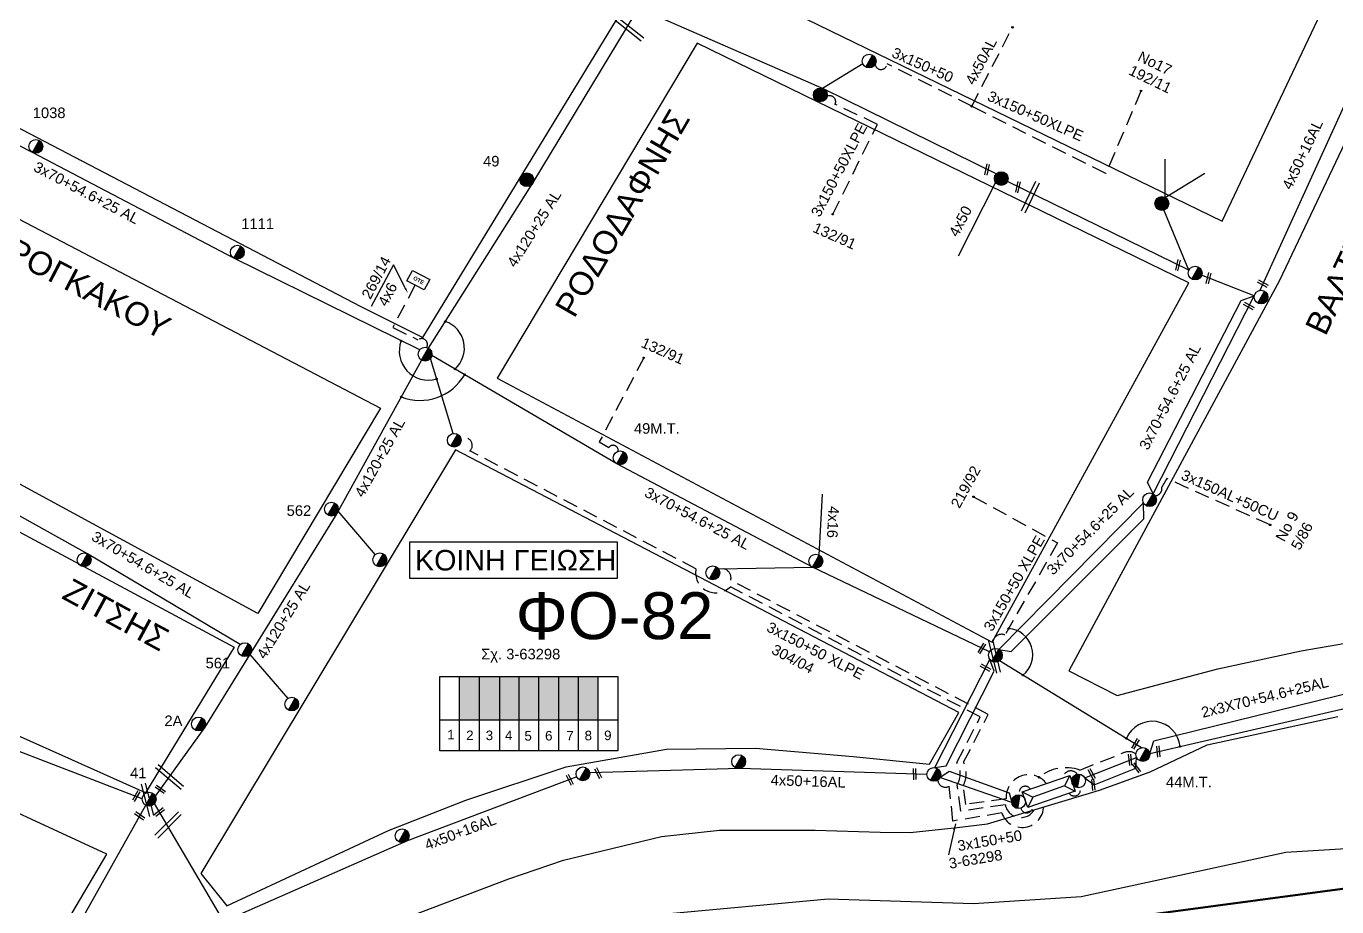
# Model space of a CAD drawing. Header units: millimetres. Extents: x 1020 to 3238, y 796 to 1818.
# Drawn here: x 2102.6 to 2326.2, y 1335.8 to 1486 of the extents above; entities that cross this region are included whole.
import ezdxf
from ezdxf import colors
from ezdxf.entities.mleader import LeaderData, LeaderLine
from ezdxf.enums import TextEntityAlignment as Align
from ezdxf.math import Vec2, Vec3

# ---------------------------------------------------------------- set-up
doc = ezdxf.new("R2010")
doc.units = ezdxf.units.MM
doc.linetypes.add('ACAD_ISO04W100', pattern=[30, 24, -3, 0, -3])
doc.linetypes.add('DASHED', pattern=[19.05, 12.7, -6.35])
for name, color, linetype, lineweight in [('2x16', 7, 'Continuous', 30), ('3x150+50', 7, 'Continuous', 30), ('3x150+50 XLPE', 7, 'SYN_LINE', 30), ('3x150AL+50CU', 7, 'Continuous', 30), ('3x70+54.6+25 AL', 7, 'SYN_LINE', 30), ('4x120+25 AL', 7, 'SYN_LINE', 30), ('4x16', 7, 'Continuous', 30), ('4x50', 7, 'Continuous', 30), ('4x50+16AL', 7, 'Continuous', 30), ('4x50AL', 7, 'Continuous', 30), ('4x6', 7, 'SYN_LINE', 30), ('Υπόβαθρο ΔΕΗ', 7, 'Continuous', 30)]:
    doc.layers.add(name, color=color, linetype=linetype, lineweight=lineweight)
for name, color, linetype in [('Pillar OTE', 7, 'Continuous'), ('text οδών', 7, 'Continuous'), ('text_kalodion', 7, 'Continuous'), ('Άγνωστα', 7, 'Continuous'), ('Επιγραφές - Σχήματα', 7, 'Continuous'), ('Καλώδια ΧΤ   3x150AL+50CU', 7, 'DASHED'), ('Μηχανική τομή', 7, 'Continuous'), ('Στύλος Ξύλινος', 7, 'Continuous'), ('Στύλος Ξύλινος @ 1', 7, 'Continuous'), ('Στύλος ΦΜ', 7, 'Continuous'), ('Στύλος ΦΜ @ 1', 7, 'Continuous'), ('Συνδέσεις', 7, 'Continuous'), ('Τομή', 7, 'Continuous'), ('Υποσταθμός εναέριος 2 στύλων', 7, 'Continuous'), ('Υποσταθμός πόλεως', 7, 'Continuous')]:
    doc.layers.add(name, color=color, linetype=linetype)
doc.styles.add('arial', font='arial.ttf')
doc.styles.get("Standard").update_dxf_attribs({"font": 'arial.ttf'})
doc.linetypes.add('PRANES_1r', pattern='A,0.5,[137,SPECLINE.shx,S=1,R=180,X=0,Y=0],0.5', length=1)
doc.linetypes.add('SYN_LINE', pattern='A,0.5,-0.0001,["/\\/\\/\\/",Standard,S=0.1,R=0,X=0,Y=-0.05],-0.25', length=0.7501)
doc.dimstyles.new('ISO-25', dxfattribs={"dimtxt": 2.5, "dimasz": 2.5, "dimexe": 1.25, "dimexo": 0.625, "dimtad": 1, "dimtxsty": 'Standard', "dimcen": 2.5, "dimadec": 0, "dimazin": 0, "dimtfac": 1, "dimtmove": 0, "dimatfit": 3, "dimfxl": 1, "dimarcsym": 0})

# ---------------------------------------------------------------- blocks, each defined once
blk = doc.blocks.new('ΥΠΑΡΧΩΝ ΤΣΙΜΕΝΤΕΝΙΟΣ ΣΤΥΛΟΣ')
at = {"layer": 'Στύλος ΦΜ'}
blk.add_hatch(color=7, dxfattribs=at).paths.add_polyline_path([(-1.29, -2.28, 0.574793), (2.62, 0, 0.268822), (1.3, 2.27)])
at = {"layer": 'Στύλος ΦΜ', "color": 7}
blk.add_line((-1.29, -2.28), (1.3, 2.27), dxfattribs=at)
blk.add_circle((0, 0), 2.62, dxfattribs=at)
at = {"layer": 'Στύλος ΦΜ', "flags": 4}
for tag, p in [('ΑΡΙΘΜΟΣ', (-4.68, 8.05)), ('ΤΥΠΟΣ', (-4.91, 3.03))]:
    blk.add_attdef(tag, p, '', height=4, dxfattribs=at)
blk = doc.blocks.new('ΥΠΑΡΧΩΝ ΞΥΛΙΝΟΣ ΣΤΥΛΟΣ')
at = {"layer": 'Στύλος Ξύλινος'}
h = blk.add_hatch(color=7, dxfattribs=at)
h.paths.add_polyline_path([(-2.62, 0, 0.270008), (-1.29, -2.28), (1.3, 2.27, 0.576266)])
h.paths.add_polyline_path([(-1.29, -2.28, 0.574793), (2.62, 0, 0.268822), (1.3, 2.27)])
at = {"layer": 'Στύλος Ξύλινος', "color": 7}
blk.add_line((-1.29, -2.28), (1.3, 2.27), dxfattribs=at)
blk.add_circle((0, 0), 2.62, dxfattribs=at)
at = {"layer": 'Στύλος Ξύλινος', "flags": 4}
for tag, p in [('ΑΡΙΘΜΟΣ', (-4.91, 8.6)), ('ΤΥΠΟΣ', (-4.85, 3.39))]:
    blk.add_attdef(tag, p, '', height=4, dxfattribs=at)
blk = doc.blocks.new('ΥΠΟΣΤΑΘΜΟΣ ΕΝΑΕΡΙΟΣ ΕΠΙ 2 ΣΤΥΛΩΝ')
at = {"layer": 'Υποσταθμός εναέριος 2 στύλων', "linetype": 'Continuous'}
for points in [[(-11.97, -2.11, 0.574793), (-8.45, -0.07, 0.268822), (-9.64, 1.98)], [(9.68, -2.15, 0.574793), (13.19, -0.1, 0.268822), (12.01, 1.95)]]:
    blk.add_hatch(color=256, dxfattribs=at).paths.add_polyline_path(points)
for p, q in [((-11.97, -2.11), (-9.64, 1.98)), ((9.68, -2.15), (12.01, 1.95))]:
    blk.add_line(p, q, dxfattribs=at)
for centre in [(-10.81, -0.07), (10.84, -0.1)]:
    blk.add_circle(centre, 2.36, dxfattribs=at)
at = {"layer": 'Υποσταθμός πόλεως', "linetype": 'Continuous', "ltscale": 40}
blk.add_lwpolyline([(-8.57, 2.82), (8.57, 2.82), (8.57, -2.82), (-8.57, -2.82)], close=True, dxfattribs=at)
for points in [[(-5.75, 0), (-8.57, 2.82)], [(-8.57, -2.82), (-5.75, 0)], [(-5.75, 0), (5.75, 0)], [(5.75, 0), (8.57, 2.82)], [(8.57, -2.82), (5.75, 0)]]:
    blk.add_lwpolyline(points, dxfattribs=at)
at = {"layer": 'Υποσταθμός εναέριος 2 στύλων', "ltscale": 40, "flags": 1}
for tag, p in [('ΜΕΤΑΣΧΗΜΑΤΙΣΜΟΣ', (14.09, 2.51)), ('ΙΣΧΥΣ', (14.07, -0.28)), ('ΑΡΙΘΜΟΣ', (14.19, -3))]:
    blk.add_attdef(tag, p, '', height=1.8, dxfattribs=at)
blk = doc.blocks.new('ΜΗΧΑΝΙΚΗ ΤΟΜΗ')
at = {"layer": 'Μηχανική τομή', "ltscale": 40}
for p, q in [((-1.89, 0.78), (5.68, 0.78)), ((-1.89, -0.78), (5.68, -0.78))]:
    blk.add_line(p, q, dxfattribs=at)
blk = doc.blocks.new('_ΣΥΝΔΕΣΗ')
at = {"layer": 'Συνδέσεις', "linetype": 'SYN_LINE', "ltscale": 40}
blk.add_hatch(color=256, dxfattribs=at).paths.add_polyline_path([(0.5, -0.01, 1), (-0.5, -0.01, 1)])
at = {"layer": 'Συνδέσεις'}
blk.add_circle((0, -0.01), 0.5, dxfattribs=at)
blk = doc.blocks.new('ΤΟΜΗ')
at = {"layer": 'Τομή', "ltscale": 40}
for p, q in [((-5.68, 0), (17.06, 0)), ((-5.68, -2.77), (17.06, -2.77))]:
    blk.add_line(p, q, dxfattribs=at)
blk = doc.blocks.new('PILLAR ΟΤΕ')
at = {"layer": 'Pillar OTE', "ltscale": 40}
blk.add_lwpolyline([(-3.31, 2.02), (3.39, 2.02), (3.39, -1.99), (-3.31, -1.99)], close=True, dxfattribs=at)
at = {"layer": 'Pillar OTE', "insert": (-1.81, 0.71), "char_height": 1.3575, "width": 109.961, "attachment_point": 1}
blk.add_mtext('{\\fArial|b1|i0|c161|p34;OTE}', dxfattribs=at)

msp = doc.modelspace()

# ---------------------------------------------------------------- hatches: boundary and pattern name
at = {"layer": 'Καλώδια ΧΤ   3x150AL+50CU', "linetype": 'DASHED', "lineweight": -3, "ltscale": 0.2}
h = msp.add_hatch(color=62, dxfattribs=at)
h.dxf.hatch_style = 1
h.paths.add_polyline_path([(2179.98, 1375.07), (2176.54, 1375.07), (2176.54, 1367.71), (2179.98, 1367.7)])
h = msp.add_hatch(color=6, dxfattribs=at)
h.dxf.hatch_style = 1
h.paths.add_polyline_path([(2179.98, 1367.7), (2183.41, 1367.7), (2183.42, 1375.07), (2179.98, 1375.07)])
h = msp.add_hatch(color=173, dxfattribs=at)
h.dxf.hatch_style = 1
h.paths.add_polyline_path([(2186.71, 1375.07), (2183.42, 1375.07), (2183.41, 1367.7), (2186.71, 1367.7)])
h = msp.add_hatch(color=85, dxfattribs=at)
h.dxf.hatch_style = 1
h.paths.add_polyline_path([(2186.71, 1367.7), (2190.1, 1367.69), (2190.1, 1375.07), (2186.71, 1375.07)])
h = msp.add_hatch(color=1, dxfattribs=at)
h.dxf.hatch_style = 1
h.paths.add_polyline_path([(2190.1, 1367.69), (2193.49, 1367.69), (2193.5, 1375.07), (2190.1, 1375.07)])
h = msp.add_hatch(color=30, dxfattribs=at)
h.dxf.hatch_style = 1
h.paths.add_polyline_path([(2193.44, 1367.69), (2196.83, 1367.69), (2196.83, 1375.07), (2193.44, 1375.07)])
h = msp.add_hatch(color=133, dxfattribs=at)
h.dxf.hatch_style = 1
h.paths.add_polyline_path([(2196.77, 1367.7), (2200.17, 1367.69), (2200.17, 1375.07), (2196.77, 1375.07)])

# ---------------------------------------------------------------- linework, layer by layer
at = {"layer": '2x16', "color": 173, "linetype": 'SYN_LINE', "lineweight": -3, "ltscale": 20}
msp.add_lwpolyline([(2140.8, 1378.86), (2147.27, 1371.34)], dxfattribs=at)
at = {"layer": '3x150+50', "color": 5, "linetype": 'DASHED', "lineweight": -3, "ltscale": 0.2}
msp.add_lwpolyline([(2240.23, 1453.96), (2247.85, 1469.3), (2240.62, 1472.71, 0.717818), (2239.26, 1474.08, -41.042579)], format="xyb", dxfattribs=at)
at = {"layer": '3x150+50', "color": 173, "linetype": 'DASHED', "lineweight": -3, "ltscale": 0.2}
msp.add_lwpolyline([(2207.99, 1429.47), (2200.39, 1415.1), (2202.03, 1414.18, -0.783731), (2203.61, 1413.51, 6.454885)], format="xyb", dxfattribs=at)
at = {"layer": '3x150+50', "color": 1, "linetype": 'DASHED', "lineweight": -3, "ltscale": 0.2}
msp.add_lwpolyline([(2276.13, 1353.65, -0.927513), (2269.04, 1351.82), (2260.73, 1350.41), (2260.09, 1356.37, -0.54469), (2258.13, 1357.41, 2.244069)], format="xyb", dxfattribs=at)
at = {"layer": '3x150+50', "color": 6, "linetype": 'DASHED', "lineweight": -3, "ltscale": 0.2}
msp.add_arc((2280.83, 1357.59), 1.39, 36.8128, 172.144, dxfattribs=at)
at = {"layer": '3x150+50', "color": 30, "linetype": 'DASHED', "lineweight": -3, "ltscale": 0.2}
msp.add_arc((2273.05, 1355.34), 1.02, 30.6253, 206.5527, dxfattribs=at)
at = {"layer": '3x150+50', "color": 133, "linetype": 'DASHED', "lineweight": -3, "ltscale": 0.2}
msp.add_arc((2281.42, 1355.75), 1.05, 212.5596, 20.8058, dxfattribs=at)
at = {"layer": '3x150+50', "color": 62, "linetype": 'DASHED', "lineweight": -3, "ltscale": 0.2}
msp.add_arc((2273.3, 1352.82), 0.998, 191.4422, 10.8242, dxfattribs=at)
at = {"layer": '3x150+50 XLPE', "color": 5, "linetype": 'DASHED', "lineweight": -3, "ltscale": 0.2}
msp.add_lwpolyline([(2292.79, 1474.99), (2286.81, 1460.92), (2263.92, 1472.38), (2249.48, 1479.61, -0.882755), (2247.46, 1479.5, 0.546346)], format="xyb", dxfattribs=at)
at = {"layer": '3x150+50 XLPE', "color": 85, "linetype": 'DASHED', "lineweight": -3, "ltscale": 0.2}
msp.add_lwpolyline([(2274.92, 1353.23, -0.835055), (2269.66, 1353.2), (2262.08, 1352.11), (2261.43, 1356.62, 0.296492), (2261.4, 1360.43), (2265.39, 1368.18), (2222.76, 1390.41, -0.748033), (2216.89, 1393.48), (2178.34, 1413.58, 0.865531), (2176.8, 1415.68)], format="xyb", dxfattribs=at)
at = {"layer": '3x150+50 XLPE', "color": 6, "linetype": 'DASHED', "lineweight": -3, "ltscale": 0.2}
msp.add_lwpolyline([(2264.23, 1405.76), (2278.57, 1397.88), (2269.58, 1382.17, 0.787949), (2267.89, 1379.87, -66.51171)], format="xyb", dxfattribs=at)
at = {"layer": '3x150+50 XLPE', "color": 173, "linetype": 'DASHED', "lineweight": -3, "ltscale": 0.2}
for points in [[(2276.68, 1356.82, 0.740665), (2269.81, 1354.23), (2262.93, 1353.25), (2262.47, 1356.42, 0.236794), (2262.53, 1360.46), (2266.74, 1368.6), (2222.83, 1391.51, 0.578031), (2220.74, 1393.45)], [(2275.42, 1357.88, -0.263716), (2282.36, 1359.11), (2289.88, 1362.1, -0.246169), (2291.93, 1361.89, -2.588542)]]:
    msp.add_lwpolyline(points, format="xyb", dxfattribs=at)
at = {"layer": '3x150AL+50CU', "color": 62, "linetype": 'DASHED', "lineweight": -3, "ltscale": 0.2}
msp.add_lwpolyline([(2314.83, 1400.96), (2297.19, 1408.85), (2296.36, 1407.42, -0.425142), (2295.24, 1405.91, 13.274513)], format="xyb", dxfattribs=at)
at = {"layer": '3x70+54.6+25 AL', "color": 85, "linetype": 'SYN_LINE', "lineweight": -3, "ltscale": 20}
msp.add_lwpolyline([(2169.76, 1430.82), (2138.08, 1446.45), (2103.71, 1464.52), (2071.23, 1481.13), (2030.64, 1503.33)], dxfattribs=at)
at = {"layer": '3x70+54.6+25 AL', "color": 62, "linetype": 'SYN_LINE', "lineweight": -3, "ltscale": 20}
for points in [[(2294.85, 1406.27), (2293.88, 1408.24), (2309.88, 1439.24), (2312.13, 1440.05)], [(2268.54, 1379.72), (2293.22, 1404.71)], [(2257.64, 1359.54), (2267.02, 1377.98)]]:
    msp.add_lwpolyline(points, dxfattribs=at)
at = {"layer": '3x70+54.6+25 AL', "color": 30, "linetype": 'SYN_LINE', "lineweight": -3, "ltscale": 20}
for points in [[(2294.85, 1406.27), (2312.13, 1440.05)], [(2268.54, 1379.72), (2270.68, 1379.38), (2293.26, 1401.99), (2293.22, 1404.71)], [(2257.64, 1359.54), (2259.59, 1359.86), (2267.75, 1375.98), (2267.02, 1377.98)]]:
    msp.add_lwpolyline(points, dxfattribs=at)
at = {"layer": '3x70+54.6+25 AL', "color": 85, "linetype": 'SYN_LINE', "lineweight": -3, "ltscale": 15}
msp.add_lwpolyline([(2175.48, 1416.55), (2171.58, 1429.33)], dxfattribs=at)
at = {"layer": '3x70+54.6+25 AL', "color": 173, "linetype": 'SYN_LINE', "lineweight": -3, "ltscale": 20}
for points in [[(2266.93, 1379.27), (2236.76, 1393.75), (2203.39, 1411.36), (2171.84, 1429.87)], [(2139.16, 1380.55), (2113.1, 1396.01), (2092.55, 1407.46), (2065.95, 1421.49)], [(2220.74, 1393.45), (2236.76, 1393.75)]]:
    msp.add_lwpolyline(points, dxfattribs=at)
at = {"layer": '3x70+54.6+25 AL', "color": 133, "linetype": 'SYN_LINE', "lineweight": -3, "ltscale": 20}
msp.add_lwpolyline([(2294.28, 1361.94), (2295.01, 1364.09), (2333.36, 1373.54), (2336.12, 1371.6)], dxfattribs=at)
at = {"layer": '3x70+54.6+25 AL', "color": 6, "linetype": 'SYN_LINE', "lineweight": -3, "ltscale": 20}
msp.add_lwpolyline([(2294.28, 1361.94), (2336.12, 1371.6)], dxfattribs=at)
at = {"layer": '3x70+54.6+25 AL', "color": 6, "linetype": 'SYN_LINE', "lineweight": -3, "ltscale": 12}
msp.add_lwpolyline([(2283.2, 1357.8), (2292.05, 1361.27)], dxfattribs=at)
at = {"layer": '3x70+54.6+25 AL', "color": 133, "linetype": 'SYN_LINE', "lineweight": -3, "ltscale": 10}
msp.add_lwpolyline([(2283.2, 1357.8), (2284.81, 1356.61), (2291.94, 1359.44), (2292.05, 1361.27)], dxfattribs=at)
at = {"layer": '3x70+54.6+25 AL', "color": 30, "linetype": 'SYN_LINE', "lineweight": -3, "ltscale": 10}
msp.add_lwpolyline([(2258.51, 1357.84), (2260.06, 1358.92), (2270.31, 1355.21), (2270.76, 1353.57)], dxfattribs=at)
at = {"layer": '3x70+54.6+25 AL', "color": 62, "linetype": 'SYN_LINE', "lineweight": -3, "ltscale": 10}
msp.add_lwpolyline([(2270.76, 1353.57), (2258.51, 1357.84)], dxfattribs=at)
at = {"layer": '4x120+25 AL', "color": 173, "linetype": 'SYN_LINE', "lineweight": -3, "ltscale": 20}
for points in [[(2171.27, 1431.11), (2189.12, 1459.39), (2206.51, 1488.15)], [(2170.1, 1429.07), (2155.62, 1402.91), (2141.03, 1379.24), (2133.1, 1366.45), (2124.67, 1354.68)]]:
    msp.add_lwpolyline(points, dxfattribs=at)
at = {"layer": '4x120+25 AL', "color": 2, "linetype": 'SYN_LINE', "lineweight": -3, "ltscale": 20}
for points in [[(2122.44, 1354.24), (2084.55, 1368.8), (2051.78, 1384.31), (2016.18, 1400.48), (1985.94, 1413.53), (1964.98, 1424.46)], [(2082.72, 1286.62), (2101.17, 1314.08), (2123.03, 1353.14)]]:
    msp.add_lwpolyline(points, dxfattribs=at)
at = {"layer": '4x120+25 AL', "color": 173, "linetype": 'SYN_LINE', "lineweight": -3, "ltscale": 10}
msp.add_lwpolyline([(2155.81, 1403.27), (2162.16, 1395.83)], dxfattribs=at)
at = {"layer": '4x120+25 AL', "color": 6, "linetype": 'SYN_LINE', "lineweight": -3, "ltscale": 20}
msp.add_lwpolyline([(2292.87, 1362.94), (2268.66, 1377.75)], dxfattribs=at)
at = {"layer": '4x120+25 AL', "color": 1, "linetype": 'SYN_LINE', "lineweight": -3, "ltscale": 20}
msp.add_lwpolyline([(2135.93, 1333.97), (2124.52, 1353.41)], dxfattribs=at)
at = {"layer": '4x16', "color": 173, "linetype": 'SYN_LINE', "lineweight": -3, "ltscale": 10}
msp.add_lwpolyline([(2237.93, 1395.8), (2238.45, 1406.21)], dxfattribs=at)
at = {"layer": '4x50', "color": 30, "linetype": 'SYN_LINE', "lineweight": -3, "ltscale": 15}
msp.add_lwpolyline([(2267.98, 1459.4), (2261.62, 1446.82)], dxfattribs=at)
at = {"layer": '4x50+16AL', "color": 62, "linetype": 'Continuous', "lineweight": -3, "ltscale": 0.2}
msp.add_lwpolyline([(2313.11, 1440.99), (2329.9, 1477.82), (2349.61, 1519.2), (2362.63, 1544.66)], dxfattribs=at)
at = {"layer": '4x50+16AL', "color": 5, "lineweight": -3, "ltscale": 0.2}
for points in [[(2208.15, 1488.67), (2238.69, 1475.34), (2268.14, 1460.87)], [(2238.45, 1475.45), (2245.35, 1479.66)]]:
    msp.add_lwpolyline(points, dxfattribs=at)
at = {"layer": '4x50+16AL', "color": 30, "linetype": 'Continuous', "lineweight": -3, "ltscale": 0.2}
for points in [[(2300.97, 1444.44), (2270.04, 1459.53)], [(2300.97, 1444.44), (2296.72, 1454.69)], [(2312.13, 1440.05), (2303.14, 1443.55)]]:
    msp.add_lwpolyline(points, dxfattribs=at)
at = {"layer": '4x50+16AL', "color": 1, "linetype": 'Continuous', "lineweight": -3, "ltscale": 0.2}
for points in [[(2256.28, 1358.37), (2224.42, 1359.41), (2198.78, 1358.65)], [(2196.55, 1357.97), (2167.52, 1347), (2137.75, 1333.88)]]:
    msp.add_lwpolyline(points, dxfattribs=at)
at = {"layer": '4x50AL', "color": 5, "linetype": 'DASHED', "lineweight": -3, "ltscale": 0.2}
msp.add_lwpolyline([(2263.92, 1472.38), (2270.88, 1485.86)], dxfattribs=at)
at = {"layer": '4x6', "color": 30, "linetype": 'Continuous', "lineweight": -3, "ltscale": 0.2}
for points in [[(2296.93, 1456.82), (2296.91, 1463.35)], [(2296.93, 1456.82), (2303.67, 1460.95)]]:
    msp.add_lwpolyline(points, dxfattribs=at)
at = {"layer": '4x6', "color": 173, "linetype": 'DASHED', "lineweight": -3, "ltscale": 0.2}
msp.add_lwpolyline([(2168.96, 1441.83), (2165.17, 1434.65), (2169.47, 1432.52, -0.834147), (2170.95, 1431.24, -45.033964)], format="xyb", dxfattribs=at)
at = {"layer": 'Pillar OTE', "lineweight": -3, "ltscale": 40}
for points in [[(2173.21, 1362.43), (2173.21, 1375.07), (2203.54, 1375.07), (2203.54, 1362.4), (2173.21, 1362.43)], [(2176.53, 1362.43), (2176.54, 1375.07)], [(2179.97, 1362.42), (2179.98, 1375.07)], [(2183.41, 1362.42), (2183.42, 1375.07)], [(2186.71, 1362.41), (2186.71, 1375.07)], [(2190.1, 1362.41), (2190.1, 1375.07)], [(2193.49, 1362.41), (2193.5, 1375.07)], [(2196.83, 1362.4), (2196.83, 1375.07)], [(2200.22, 1362.4), (2200.22, 1375.07)], [(2173.21, 1367.71), (2203.54, 1367.68)]]:
    msp.add_lwpolyline(points, dxfattribs=at)
at = {"layer": 'Επιγραφές - Σχήματα', "color": 190, "lineweight": -3}
msp.add_lwpolyline([(2168.02, 1391.85), (2203.53, 1391.85), (2203.53, 1398.02), (2168.02, 1398.02)], close=True, dxfattribs=at)
at = {"layer": 'Υπόβαθρο ΔΕΗ', "color": 1, "linetype": 'ACAD_ISO04W100', "lineweight": 50, "ltscale": 2}
msp.add_lwpolyline([(2897.66, 1801.46), (2899.37, 1753.84), (2811.49, 1635.31), (2792.55, 1614.57), (2757.37, 1549.51), (2665.72, 1495.01), (2560.71, 1451.54), (2481.37, 1390.44), (2388.44, 1347.03), (2262.24, 1330.19), (2197.17, 1327.65), (2179.45, 1318.84), (2139.09, 1283.92), (2119.89, 1261.32), (2078.79, 1160.44), (2035.44, 1084.11), (1936.96, 1112.27), (1734.05, 1208.64), (1538.56, 1301.42), (1499.15, 1214.88), (1220.66, 1365.27), (1101.95, 1134.49), (1047.96, 1156.8)], dxfattribs=at)
at = {"layer": 'Υπόβαθρο ΔΕΗ', "color": 7, "lineweight": -3}
for points in [[(2029.73, 1575.26), (2005.25, 1519.02), (2059.59, 1490.57), (2159.63, 1438.29), (2170.3, 1432.94), (2204.73, 1489.46)], [(2273.04, 1575.7), (2223.6, 1493.22), (2306.66, 1452.78), (2351.81, 1548.06)], [(2364.17, 1543.41), (2316.41, 1442.64), (2280.51, 1376.05), (2288.71, 1371.86), (2305.89, 1376.42), (2320.13, 1379.46), (2336.89, 1382.34), (2350.74, 1383), (2362.67, 1382.55), (2372.64, 1380.84), (2376.63, 1380.06), (2378.59, 1380.42), (2381.67, 1383), (2383.28, 1386.76), (2442.01, 1516.42)], [(2217.1, 1483.17), (2182.97, 1425.97), (2267.43, 1380.97), (2300.96, 1442.25)], [(1960.01, 1414.8), (1939.96, 1363.68), (1991.75, 1342.28), (2044.11, 1316.8), (2087.01, 1295.02), (2116.4, 1344.78), (2088.33, 1357.72), (2054.97, 1373.04), (2020.73, 1388.47)], [(2175.88, 1413.74), (2132.44, 1341.45), (2136.85, 1335.96), (2164.47, 1348.83), (2177.64, 1354.01), (2194.77, 1359.66), (2211.84, 1362.68), (2227.04, 1362.84), (2243.7, 1361.44), (2256.72, 1360.13), (2261.75, 1368.95)]]:
    msp.add_lwpolyline(points, close=True, dxfattribs=at)
for points in [[(2067.49, 1417.99), (2138.12, 1380.08), (2122.99, 1355.24), (1965.05, 1426), (1999.96, 1506.23), (2163.1, 1420.89), (2142.18, 1385.84), (2070.74, 1424.62)], [(2166.65, 1333.64), (2184.96, 1340.56), (2194.28, 1343.74), (2211.01, 1347.8), (2220.92, 1348.89), (2237.21, 1348.89), (2248.3, 1348.54), (2253.41, 1348.46), (2261.43, 1349.31), (2266.64, 1349.93), (2285.72, 1355.72), (2294.36, 1358.83), (2304.08, 1363.41), (2326.36, 1368.25)]]:
    msp.add_lwpolyline(points, dxfattribs=at)
at = {"layer": 'Υπόβαθρο ΔΕΗ', "linetype": 'PRANES_1r', "lineweight": -3, "ltscale": 0.2}
msp.add_lwpolyline([(2210.51, 1334.49), (2227.76, 1336.08), (2239.42, 1337.15), (2264.25, 1336.38), (2282.58, 1337.54), (2298.12, 1340.89), (2317.51, 1345.13), (2342.67, 1346.66), (2381.95, 1350.92), (2391.1, 1354), (2426.32, 1368.54), (2456.93, 1385.69), (2476.49, 1395.33)], dxfattribs=at)
at = {"layer": 'Υπόβαθρο ΔΕΗ', "lineweight": -3}
for centre, radius, start, end in [((2172.61, 1431.12), 4.78, 311.6936, 71.4672), ((2171.23, 1430.6), 4.95, 159.001, 286.5398), ((2169.78, 1431.08), 8.88, 249.1778, 329.5738), ((2269.85, 1378.81), 4.49, 308.7049, 85.2674), ((2294.71, 1362.66), 4.78, 5.7142, 157.1854)]:
    msp.add_arc(centre, radius, start, end, dxfattribs=at)

# ---------------------------------------------------------------- block references
at = {"layer": 'Pillar OTE', "xscale": 0.5, "yscale": 0.5, "zscale": 0.5, "rotation": 332.0000000000001}
msp.add_blockref('PILLAR ΟΤΕ', (2169.52, 1442.71), dxfattribs=at)
at = {"layer": 'Μηχανική τομή', "lineweight": -3}
for p, xscale, yscale, zscale, rotation in [((2266.45, 1461.11), 0.2499999999999676, 0.2499999999999676, 0.2499999999999676, 76.98572877940008), ((2271.72, 1458.13), 0.2499999999999676, 0.2499999999999676, 0.2499999999999676, 76.98572877940008), ((2299.02, 1444.81), 0.2499999999999676, 0.2499999999999676, 0.2499999999999676, 76.98572877940008), ((2304.23, 1442.58), 0.2499999999999676, 0.2499999999999676, 0.2499999999999676, 76.98572877940008), ((2314.02, 1441.84), 0.2499999999999677, 0.2499999999999677, 0.2499999999999677, 150.6752626436785), ((2311.64, 1438.03), 0.2499999999999677, 0.2499999999999677, 0.2499999999999677, 150.6752626436785), ((2265.41, 1379.47), 0.2499999999999677, 0.2499999999999677, 0.2499999999999677, 58.48452501610296), ((2266.72, 1376.32), 0.2499999999999677, 0.2499999999999677, 0.2499999999999677, 150.6752626436785), ((2292.06, 1363.99), 0.2499999999999677, 0.2499999999999677, 0.2499999999999677, 239.4850381586244), ((2290.86, 1361.36), 0.2499999999999677, 0.2499999999999677, 0.2499999999999677, 275.8495208340383), ((2295.67, 1362.77), 0.2499999999999677, 0.2499999999999677, 0.2499999999999677, 275.8495208340383), ((2199.95, 1359.03), 0.2499999999999677, 0.2499999999999677, 0.2499999999999677, 297.7331884714443), ((2254.17, 1358.9), 0.2499999999999676, 0.2499999999999676, 0.2499999999999676, 271.3269844994386), ((2284.14, 1358.89), 0.2499999999999677, 0.2499999999999677, 0.2499999999999677, 297.27629164136), ((2291.73, 1359.88), 0.2499999999999677, 0.2499999999999677, 0.2499999999999677, 307.0063149823694), ((2195.12, 1357.91), 0.2499999999999677, 0.2499999999999677, 0.2499999999999677, 297.7331884714443), ((2284.57, 1357.07), 0.2499999999999677, 0.2499999999999677, 0.2499999999999677, 275.8495208340383), ((2121.64, 1355.09), 0.2499999999999677, 0.2499999999999677, 0.2499999999999677, 239.4850381586244), ((2125.13, 1356.13), 0.2499999999999677, 0.2499999999999677, 0.2499999999999677, 325.5022836618015), ((2125.74, 1352.22), 0.2499999999999677, 0.2499999999999677, 0.2499999999999677, 217.5151227207223), ((2121.61, 1351.61), 0.2499999999999677, 0.2499999999999677, 0.2499999999999677, 325.5022836618015)]:
    msp.add_blockref('ΜΗΧΑΝΙΚΗ ΤΟΜΗ', p, dxfattribs=dict(at, xscale=xscale, yscale=yscale, zscale=zscale, rotation=rotation))
at = {"layer": 'Στύλος Ξύλινος @ 1', "lineweight": -3, "ltscale": 40, "xscale": 0.4499999999998029, "yscale": 0.4499999999998029, "zscale": 0.4499999999998029}
for p in [(2238.1, 1474.32), (2268.97, 1460.04), (2296.35, 1455.8)]:
    msp.add_blockref('ΥΠΑΡΧΩΝ ΞΥΛΙΝΟΣ ΣΤΥΛΟΣ', p, dxfattribs=at)
at = {"layer": 'Στύλος Ξύλινος @ 1', "lineweight": -3, "ltscale": 40}
ref = msp.add_blockref('ΥΠΑΡΧΩΝ ΞΥΛΙΝΟΣ ΣΤΥΛΟΣ', (2188.04, 1459.85), dxfattribs=dict(at, xscale=0.4499999999998029, yscale=0.4499999999998029, zscale=0.4499999999998029))
ref.add_attrib('ΤΥΠΟΣ', '49', (2180.58, 1462.12), dxfattribs={"layer": 'Στύλος Ξύλινος', "height": 1.8, "flags": 4})
at = {"layer": 'Στύλος ΦΜ @ 1', "lineweight": -3, "ltscale": 40, "xscale": 0.4500000000000229, "yscale": 0.4500000000000229, "zscale": 0.4500000000000229}
for p in [(2246.44, 1480.1), (2302.03, 1443.93), (2313.28, 1439.83), (2170.68, 1430.09), (2175.66, 1415.39), (2294.27, 1405.25), (2112.52, 1394.99), (2162.97, 1394.99), (2237.34, 1394.77), (2219.77, 1392.78), (2267.96, 1378.7), (2147.94, 1370.38), (2224.17, 1360.56), (2197.61, 1358.47), (2257.46, 1358.38), (2166.77, 1347.91)]:
    msp.add_blockref('ΥΠΑΡΧΩΝ ΤΣΙΜΕΝΤΕΝΙΟΣ ΣΤΥΛΟΣ', p, dxfattribs=at)
at = {"layer": 'Στύλος ΦΜ @ 1', "lineweight": -3, "ltscale": 40}
ref = msp.add_blockref('ΥΠΑΡΧΩΝ ΤΣΙΜΕΝΤΕΝΙΟΣ ΣΤΥΛΟΣ', (2104.29, 1465.54), dxfattribs=dict(at, xscale=0.450000000000035, yscale=0.450000000000035, zscale=0.450000000000035))
ref.add_attrib('ΤΥΠΟΣ', '1038', (2103.76, 1470.37), dxfattribs={"layer": 'Στύλος ΦΜ', "height": 1.8, "flags": 4})
ref = msp.add_blockref('ΥΠΑΡΧΩΝ ΤΣΙΜΕΝΤΕΝΙΟΣ ΣΤΥΛΟΣ', (2138.66, 1447.48), dxfattribs=dict(at, xscale=0.450000000000035, yscale=0.450000000000035, zscale=0.450000000000035))
ref.add_attrib('ΤΥΠΟΣ', '1111', (2139.32, 1451.44), dxfattribs={"layer": 'Στύλος ΦΜ', "height": 1.8, "flags": 4})
ref = msp.add_blockref('ΥΠΑΡΧΩΝ ΤΣΙΜΕΝΤΕΝΙΟΣ ΣΤΥΛΟΣ', (2203.97, 1412.39), dxfattribs=dict(at, xscale=0.4499999999999807, yscale=0.4499999999999807, zscale=0.4499999999999807))
ref.add_attrib('ΤΥΠΟΣ', '49M.T.', (2206.3, 1416.51), dxfattribs={"layer": 'Στύλος ΦΜ', "height": 1.8, "flags": 4})
ref = msp.add_blockref('ΥΠΑΡΧΩΝ ΤΣΙΜΕΝΤΕΝΙΟΣ ΣΤΥΛΟΣ', (2154.7, 1403.65), dxfattribs=dict(at, xscale=0.4500000000000229, yscale=0.4500000000000229, zscale=0.4500000000000229))
ref.add_attrib('ΤΥΠΟΣ', '562', (2147.07, 1402.49), dxfattribs={"layer": 'Στύλος ΦΜ', "height": 1.8, "flags": 4})
ref = msp.add_blockref('ΥΠΑΡΧΩΝ ΤΣΙΜΕΝΤΕΝΙΟΣ ΣΤΥΛΟΣ', (2139.93, 1379.66), dxfattribs=dict(at, xscale=0.4500000000000229, yscale=0.4500000000000229, zscale=0.4500000000000229))
ref.add_attrib('ΤΥΠΟΣ', '561', (2133.24, 1376.48), dxfattribs={"layer": 'Στύλος ΦΜ', "height": 1.8, "flags": 4})
ref = msp.add_blockref('ΥΠΑΡΧΩΝ ΤΣΙΜΕΝΤΕΝΙΟΣ ΣΤΥΛΟΣ', (2132.04, 1366.98), dxfattribs=dict(at, xscale=0.4500000000000229, yscale=0.4500000000000229, zscale=0.4500000000000229))
ref.add_attrib('ΤΥΠΟΣ', '2A', (2126.22, 1366.63), dxfattribs={"layer": 'Στύλος ΦΜ', "height": 1.8, "flags": 4})
ref = msp.add_blockref('ΥΠΑΡΧΩΝ ΤΣΙΜΕΝΤΕΝΙΟΣ ΣΤΥΛΟΣ', (2293.11, 1361.78), dxfattribs=dict(at, xscale=0.4500000000004017, yscale=0.4500000000004017, zscale=0.4500000000004017))
ref.add_attrib('ΤΥΠΟΣ', '44M.T.', (2297.06, 1356.18), dxfattribs={"layer": 'Στύλος ΦΜ', "height": 1.8, "flags": 4})
ref = msp.add_blockref('ΥΠΑΡΧΩΝ ΤΣΙΜΕΝΤΕΝΙΟΣ ΣΤΥΛΟΣ', (2123.62, 1354.16), dxfattribs=dict(at, xscale=0.4499999999999671, yscale=0.4499999999999671, zscale=0.4499999999999671))
ref.add_attrib('ΤΥΠΟΣ', '41', (2120.37, 1357.72), dxfattribs={"layer": 'Στύλος ΦΜ', "height": 1.8, "flags": 4})
at = {"layer": 'Συνδέσεις', "lineweight": -3, "xscale": 0.25, "yscale": 0.25, "zscale": 0.25}
for p in [(2270.88, 1485.86), (2292.79, 1475), (2263.93, 1472.38), (2240.23, 1453.96), (2174.14, 1435.66), (2166.6, 1432.38), (2207.99, 1429.47), (2175.8, 1427.55), (2177.44, 1426.59), (2172.64, 1425.86), (2166.62, 1422.79), (2264.23, 1405.76), (2314.83, 1400.96), (2270.22, 1383.28), (2272.65, 1375.31), (2290.3, 1364.51), (2299.47, 1363.14), (2275.42, 1357.89)]:
    msp.add_blockref('_ΣΥΝΔΕΣΗ', p, dxfattribs=at)
at = {"layer": 'Τομή', "lineweight": -3}
for p, xscale, yscale, zscale, rotation in [((2204.64, 1486.72), 0.2499999999999996, 0.2499999999999996, 0.2499999999999996, 321.5468171539602), ((2274.83, 1457.99), 0.2499999999999996, 0.2499999999999996, 0.2499999999999996, 243.9816377119193), ((2267.8, 1379.98), 0.2499999999999995, 0.2499999999999995, 0.2499999999999995, 283.6178015581821), ((2127.97, 1356.73), 0.2499999999999996, 0.2499999999999996, 0.2499999999999996, 139.9006947409069), ((2123.4, 1352.58), 0.2499999999999995, 0.2499999999999995, 0.2499999999999995, 104.7148830819534), ((2125.6, 1349), 0.2499999999999996, 0.2499999999999996, 0.2499999999999996, 45.14539671794503)]:
    msp.add_blockref('ΤΟΜΗ', p, dxfattribs=dict(at, xscale=xscale, yscale=yscale, zscale=zscale, rotation=rotation))
at = {"layer": 'Υποσταθμός εναέριος 2 στύλων', "lineweight": -3, "xscale": 0.4999999999997828, "yscale": 0.4999999999997828, "zscale": 0.4999999999997828, "rotation": 199.1791356452674}
msp.add_blockref('ΥΠΟΣΤΑΘΜΟΣ ΕΝΑΕΡΙΟΣ ΕΠΙ 2 ΣΤΥΛΩΝ', (2277.06, 1355.46), dxfattribs=at)

# ---------------------------------------------------------------- texts
at = {"lineweight": -3, "ltscale": 30, "char_height": 1.63, "width": 11.2573, "attachment_point": 1}
for s, insert in [('1', (2174.45, 1365.99)), ('2', (2177.69, 1365.86)), ('3', (2181.02, 1365.86)), ('9', (2201.22, 1365.86)), ('4', (2184.33, 1365.86)), ('5', (2187.63, 1365.77)), ('6', (2191.15, 1365.8)), ('7', (2194.78, 1365.8)), ('8', (2197.89, 1365.83))]:
    msp.add_mtext(s, dxfattribs=dict(at, insert=insert))
at = {"layer": 'text οδών', "lineweight": -3}
for s, rotation, p in [('ΡΟΔΟΔΑΦΝΗΣ', 59.8682, (2204.33, 1454.18)), ('ΒΑΛΤΕΤΣΙΟΥ', 64.6423, (2329.92, 1449.6)), ('ΣΤΡ. ΡΟΓΚΑΚΟΥ', 332.3852, (2107.23, 1444.44)), ('ΖΙΤΣΗΣ', 331.5029, (2117.97, 1385.64))]:
    msp.add_text(s, height=4, rotation=rotation, dxfattribs=at).set_placement(p, align=Align.MIDDLE_CENTER)
at = {"layer": 'text_kalodion', "linetype": 'Continuous', "lineweight": -3, "ltscale": 0.2}
for s, rotation, p in [('4x50+16AL', 64.5326, (2320.34, 1464.16)), ('3x70+54.6+25 AL', 332.2763, (2112.94, 1457.63)), ('4x120+25 AL', 57.7263, (2189.28, 1451.52)), ('4x6', 62.2199, (2164.28, 1440.3)), ('3x70+54.6+25 AL', 62.7098, (2297.74, 1422.8)), ('4x120+25 AL', 61.0236, (2162.95, 1412.44)), ('3x150AL+50CU', 335.9039, (2307.97, 1406)), ('3x70+54.6+25 AL', 332.1758, (2217.14, 1402.07)), ('3x70+54.6+25 AL', 45.3547, (2284.14, 1399.96)), ('4x16', 267.0393, (2240.27, 1401.44)), ('3x70+54.6+25 AL', 329.3206, (2122.61, 1394.16)), ('3x150+50 XLPE', 60.2349, (2271.16, 1390.98)), ('4x120+25 AL', 58.3661, (2146.52, 1384.72)), ('3x150+50 XLPE', 332.4555, (2237.27, 1379.49)), ('2x3X70+54.6+25AL', 13.8432, (2313.93, 1371.57)), ('4x50+16AL', 358.1246, (2236.03, 1357.23)), ('4x50+16AL', 20.7027, (2176.69, 1348.54)), ('3x150+50', 9.6678, (2266.99, 1347.1)), ('3-63298', 9.6678, (2264.58, 1343.93))]:
    msp.add_text(s, height=1.8, rotation=rotation, dxfattribs=at).set_placement(p, align=Align.MIDDLE_CENTER)
at = {"layer": 'text_kalodion', "linetype": 'Continuous', "lineweight": -3, "ltscale": 0.2, "insert": (2159.76, 1440.16), "char_height": 1.8, "width": 13.0639, "attachment_point": 1, "rotation": 62.2199}
msp.add_mtext('269/14', dxfattribs=at)
at = {"layer": 'Άγνωστα', "color": 7, "lineweight": -3, "char_height": 1.8, "attachment_point": 1}
for s, insert, width, rotation in [('No17', (2292.87, 1481.87), 4.551914400963139e-14, 334), ('219/92', (2260.25, 1404.51), 10.0158, 61.2417), ('No 9\\P5/86', (2315.65, 1398.8), 4.55191440096314e-14, 61.2417), ('304/04', (2230.45, 1380.69), 4.551914400963141e-14, 332.1256)]:
    msp.add_mtext(s, dxfattribs=dict(at, insert=insert, width=width, rotation=rotation))
at = {"layer": 'Άγνωστα', "color": 7, "lineweight": -3, "insert": (2180.25, 1379.81), "char_height": 1.8, "width": 4.551914400963142e-14, "attachment_point": 1}
msp.add_mtext('Σχ. 3-63298', dxfattribs=at)
at = {"layer": 'Επιγραφές - Σχήματα', "color": 190, "lineweight": -3, "insert": (2168.97, 1396.68), "char_height": 3.5, "width": 35.1311, "attachment_point": 1}
msp.add_mtext('KOINH ΓΕΙΩΣΗ', dxfattribs=at)
at = {"layer": 'Επιγραφές - Σχήματα', "lineweight": -3, "insert": (2186.12, 1389.46), "char_height": 8, "width": 15.5504, "attachment_point": 1, "style": 'arial'}
msp.add_mtext('ΦO-82', dxfattribs=at)
at = {"layer": 'Υπόβαθρο ΔΕΗ', "lineweight": -3, "char_height": 1.8, "width": 13.0639, "attachment_point": 1, "style": 'arial'}
for s, insert, rotation in [('3x150+50', (2250.84, 1482.51), 336.1391), ('4x50AL', (2262.73, 1476.72), 62.3213), ('192/11', (2291.33, 1479.5), 334), ('3x150+50XLPE', (2267.15, 1475.11), 336.1391), ('3x150+50XLPE', (2236.41, 1454.17), 62.3213), ('4x50', (2259.92, 1450.78), 62.3213), ('132/91', (2237.4, 1452.65), 336.1391), ('132/91', (2208.09, 1433.02), 336.1391)]:
    msp.add_mtext(s, dxfattribs=dict(at, insert=insert, rotation=rotation))

# ---------------------------------------------------------------- leaders
at = {"layer": 'Επιγραφές - Σχήματα', "ltscale": 40}
msp.add_leader([(2261.13, 1349.92), (2259.96, 1344.65)], dimstyle='ISO-25', override={"dimasz": 1, "dimtad": 0}, dxfattribs=at)
at = {"layer": 'Υπόβαθρο ΔΕΗ', "color": 7, "lineweight": -3}
ml = msp.add_multileader_mtext('Standard', dxfattribs=at)
ml.set_content('', color=7)
ml.set_leader_properties()
ml.build(insert=Vec2(0, 0))
ml.multileader.update_dxf_attribs({"arrow_head_size": 1})
ctx = ml.context
ctx.base_point, ctx.arrow_head_size, ctx.plane_origin, ctx.plane_x_axis, ctx.plane_y_axis = Vec3(2159.64, 1434.71), 1, Vec3(2167.74, 1440.5), Vec3(0.469472, 0.882948), Vec3(-0.882948, 0.469472)
ctx.text_align_type = 2
notes = []
notes.append((ctx, [(0, (1, 1, 0), (2165.27, 1445.31), (-0.469472, -0.882948), 8, [(0, [(2167.74, 1440.5)], 0, [])])]))
ctx.mtext.insert, ctx.mtext.text_direction, ctx.mtext.rotation, ctx.mtext.alignment, ctx.mtext.flow_direction = Vec3(2158.81, 1437.42), Vec3(0.469472, 0.882948), 1.082104, 3, 5
for ctx, leaders in notes:
    for number, flags, end, landing, length, lines in leaders:
        leader = LeaderData()
        leader.index, (leader.has_last_leader_line, leader.has_dogleg_vector, leader.attachment_direction) = number, flags
        leader.last_leader_point, leader.dogleg_vector, leader.dogleg_length = Vec3(end), Vec3(landing), length
        for number, points, colour, breaks in lines:
            line = LeaderLine()
            line.index, line.vertices, line.color, line.breaks = number, Vec3.list(points), colors.encode_raw_color(colour), breaks
            leader.lines.append(line)
        ctx.leaders.append(leader)

doc.saveas('drawing.dxf')
